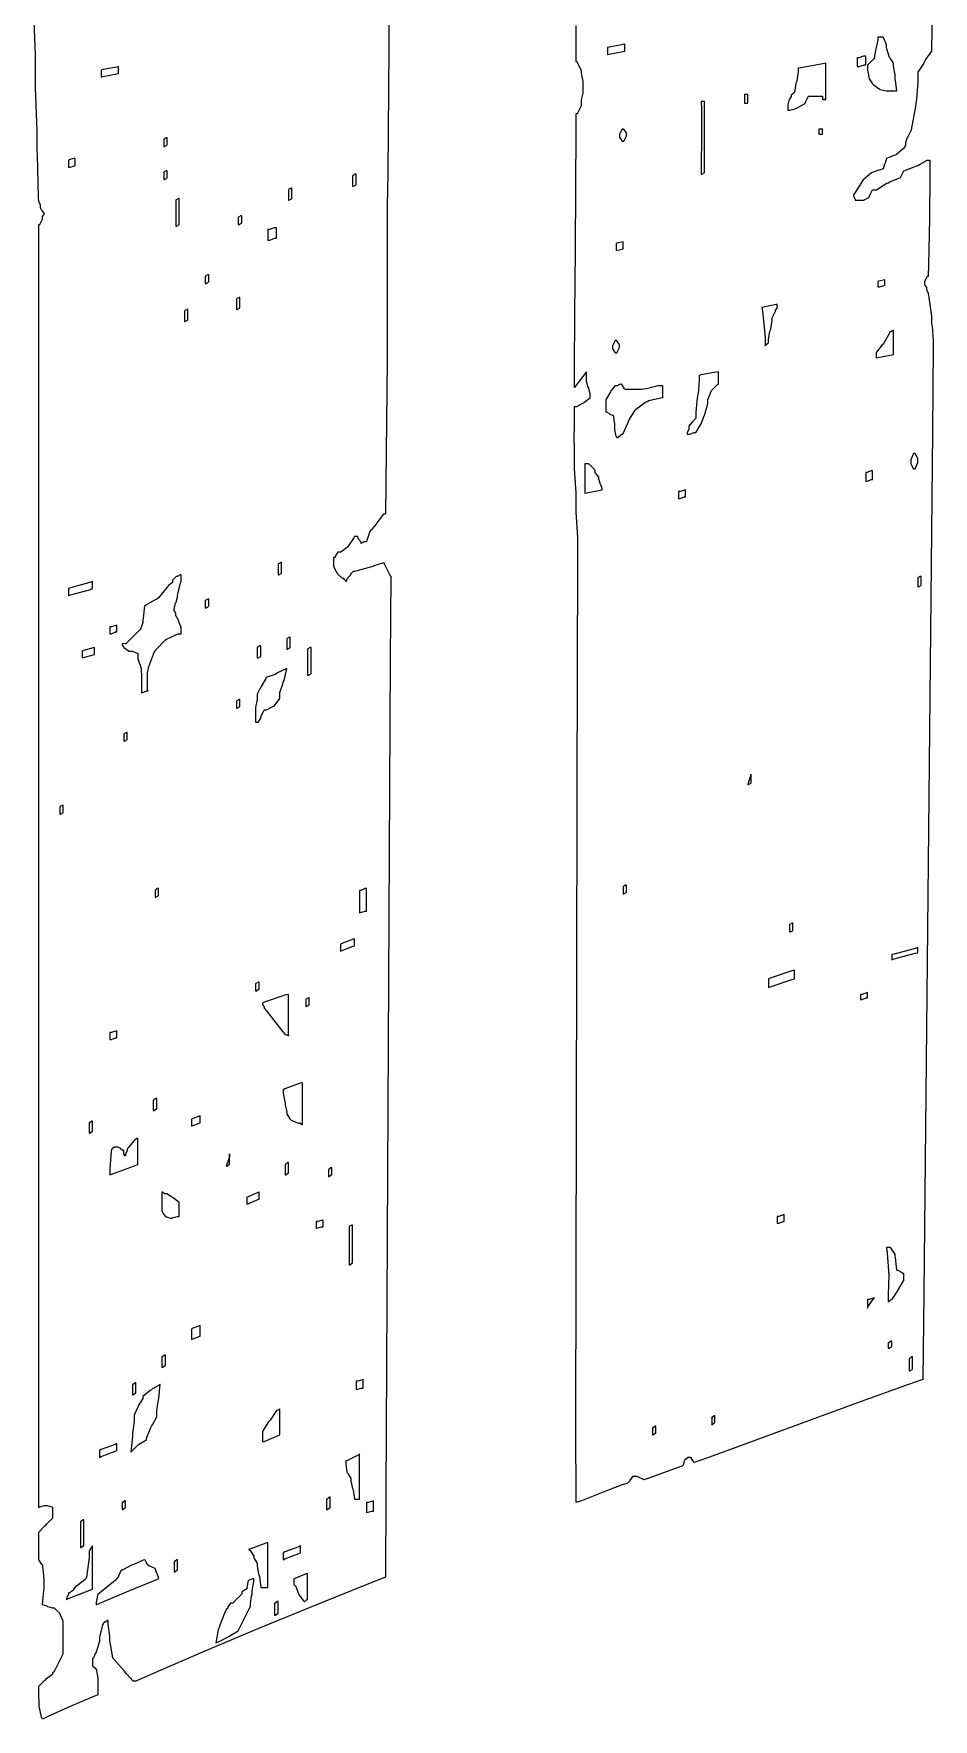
# Model space of a CAD drawing. Extents: x 58 to 299, y 50 to 312.
# Drawn here: x 60.33 to 78.63, y 141.78 to 176.07 of the extents above; entities that cross this region are included whole.
import ezdxf

# ---------------------------------------------------------------- set-up
doc = ezdxf.new("R2010")
doc.units = 0
doc.header["$MEASUREMENT"] = 0

msp = doc.modelspace()

# ---------------------------------------------------------------- linework, layer by layer
at = {"color": 40}
for points in [[(67.5569, 178.197), (67.5513, 175.79), (67.5294, 173.223), (67.521, 172.579), (67.521, 171.795), (67.5157, 169.44), (67.4949, 166.926), (67.4867, 166.299), (67.4426, 166.299), (67.3269, 166.15), (67.3104, 166.122), (67.2924, 166.096), (67.1682, 165.946), (67.1682, 165.946), (67.1682, 165.946), (67.1065, 165.763), (67.098, 165.735), (67.0638, 165.735), (67.0458, 165.735), (67.0003, 165.709), (66.9918, 165.699), (66.9918, 165.717), (66.9657, 165.77), (66.9576, 165.77), (66.9477, 165.77), (66.9216, 165.824), (66.9216, 165.842), (66.8874, 165.842), (66.8514, 165.842), (66.8419, 165.815), (66.7272, 165.647), (66.711, 165.629), (66.693, 165.613), (66.573, 165.523), (66.5346, 165.523), (66.5166, 165.523), (66.4626, 165.445), (66.4626, 165.417), (66.4284, 165.417), (66.4284, 165.401), (66.4284, 165.36), (66.4284, 165.347), (66.4284, 165.33), (66.4284, 165.29), (66.4284, 165.276), (66.4284, 165.232), (66.4891, 165.118), (66.4986, 165.1), (66.5067, 165.083), (66.6062, 164.994), (66.639, 164.994), (66.639, 164.977), (66.675, 164.937), (66.675, 164.924), (66.6831, 164.924), (66.711, 164.994), (66.711, 164.994), (66.711, 164.994), (66.7713, 165.056), (66.7812, 165.064), (66.7812, 165.082), (66.8334, 165.136), (66.8514, 165.136), (66.886, 165.146), (67.2042, 165.232), (67.2402, 165.24), (67.2564, 165.25), (67.4328, 165.304), (67.4508, 165.312), (67.4592, 165.286), (67.5749, 165.057), (67.5929, 165.03), (67.5831, 163.338), (67.4949, 146.368), (67.4867, 144.675), (67.1421, 144.538), (66.1113, 144.126), (64.9333, 143.644), (63.7604, 143.148), (62.7433, 142.707), (62.4057, 142.558), (62.3521, 142.558), (62.2212, 142.7), (62.1951, 142.735), (62.1676, 142.77), (61.9566, 143.007), (61.9485, 143.015), (61.9386, 143.025), (61.885, 143.316), (61.8765, 143.368), (61.8765, 143.474), (61.8423, 143.714), (61.8423, 143.793), (61.8243, 143.793), (61.7844, 143.757), (61.7721, 143.757), (61.7721, 143.757), (61.7361, 143.731), (61.7361, 143.721), (61.7266, 143.705), (61.674, 143.476), (61.6659, 143.44), (61.6659, 143.37), (61.6038, 143.167), (61.5957, 143.158), (61.5957, 143.141), (61.5597, 143.101), (61.5597, 143.087), (61.5597, 143.069), (61.5322, 143.015), (61.5237, 143.015), (61.5237, 142.999), (61.5237, 142.959), (61.5237, 142.945), (61.5237, 142.929), (61.5237, 142.889), (61.5237, 142.875), (61.5237, 142.867), (61.5597, 142.839), (61.5597, 142.839), (61.5597, 142.831), (61.5957, 142.805), (61.5957, 142.805), (61.5957, 142.805), (61.6299, 142.62), (61.6299, 142.558), (61.6299, 142.488), (61.6299, 142.329), (61.6299, 142.276), (61.5142, 142.232), (61.0651, 142.043), (60.6157, 141.835), (60.5014, 141.781), (60.4834, 141.825), (60.4393, 142.051), (60.4312, 142.353), (60.4312, 142.452), (60.4312, 142.452), (60.4312, 142.452), (60.5536, 142.576), (60.5716, 142.592), (60.5882, 142.61), (60.7138, 142.704), (60.7138, 142.735), (60.748, 142.761), (60.9244, 143.112), (60.9244, 143.228), (60.9244, 143.281), (60.9244, 143.401), (60.9244, 143.44), (60.9244, 143.51), (60.9244, 143.669), (60.9244, 143.721), (60.9244, 143.775), (60.8584, 143.935), (60.7494, 144.04), (60.7138, 144.04), (60.7138, 144.04), (60.6157, 144.066), (60.6076, 144.074), (60.5977, 144.084), (60.5014, 144.11), (60.5014, 144.11), (60.5014, 144.11), (60.5194, 144.256), (60.5374, 144.464), (60.5374, 144.533), (60.5374, 144.631), (60.5095, 144.905), (60.5014, 144.921), (60.4919, 144.931), (60.4393, 145.019), (60.4312, 145.028), (60.4312, 145.116), (60.4312, 145.314), (60.4312, 145.38), (60.4312, 145.434), (60.4312, 145.553), (60.4312, 145.591), (60.4312, 145.591), (60.5536, 145.715), (60.5716, 145.733), (60.5882, 145.751), (60.7039, 145.865), (60.7138, 145.874), (60.7138, 145.892), (60.7138, 145.931), (60.7138, 145.944), (60.7138, 145.98), (60.7138, 146.06), (60.7138, 146.086), (60.7039, 146.096), (60.6048, 146.12), (60.5716, 146.12), (60.536, 146.12), (60.4393, 146.096), (60.4312, 146.086), (60.4312, 152.612), (60.4312, 167.297), (60.4312, 172.192), (60.4478, 172.192), (60.5014, 172.297), (60.5014, 172.332), (60.5014, 172.35), (60.5374, 172.39), (60.5374, 172.402), (60.5374, 172.42), (60.5014, 172.46), (60.5014, 172.472), (60.4919, 172.472), (60.4654, 172.526), (60.4654, 172.544), (60.4654, 172.58), (60.4312, 172.659), (60.4312, 172.685), (60.4213, 172.712), (60.4132, 173.051), (60.4037, 173.585), (60.3952, 173.707), (60.3952, 174.096), (60.361, 174.97), (60.361, 175.26), (60.361, 175.641), (60.325, 176.494)], [(78.6074, 176.627), (78.5992, 175.719), (78.5992, 175.719), (78.4751, 175.543), (78.4571, 175.507), (78.4394, 175.472), (78.3167, 175.286), (78.3167, 175.224), (78.3167, 175.084), (78.2891, 174.731), (78.2807, 174.661), (78.2712, 174.59), (78.1844, 174.114), (78.1763, 174.096), (78.1664, 174.079), (78.1128, 173.973), (78.1043, 173.955), (78.0948, 173.947), (78.0701, 173.848), (78.0701, 173.813), (78.0701, 173.797), (78.0341, 173.743), (78.0341, 173.743), (78.0246, 173.735), (77.8838, 173.612), (77.8577, 173.603), (77.8397, 173.594), (77.6813, 173.531), (77.6813, 173.531), (77.6813, 173.531), (77.6552, 173.436), (77.6471, 173.426), (77.6372, 173.418), (77.6111, 173.32), (77.6111, 173.32), (77.6111, 173.32), (77.4252, 173.259), (77.3987, 173.25), (77.3726, 173.241), (77.1962, 173.091), (77.1881, 173.073), (77.1701, 173.047), (77.0283, 172.818), (77.0117, 172.791), (77.0117, 172.765), (77.046, 172.706), (77.046, 172.685), (77.0805, 172.685), (77.1606, 172.685), (77.1881, 172.685), (77.2223, 172.685), (77.319, 172.738), (77.3285, 172.755), (77.337, 172.773), (77.3892, 172.879), (77.3987, 172.897), (77.4774, 172.897), (77.6732, 173.021), (77.7173, 173.038), (77.7515, 173.055), (77.9639, 173.144), (77.9639, 173.144), (77.972, 173.162), (78.0246, 173.268), (78.0341, 173.284), (78.0341, 173.284), (78.2807, 173.374), (78.3167, 173.39), (78.3512, 173.408), (78.5096, 173.496), (78.5633, 173.496), (78.5633, 173.202), (78.558, 172.315), (78.5372, 171.371), (78.529, 171.133), (78.511, 171.133), (78.4571, 171.027), (78.4571, 170.991), (78.4571, 170.965), (78.4931, 170.906), (78.4931, 170.885), (78.4931, 170.859), (78.529, 170.801), (78.529, 170.78), (78.5372, 170.754), (78.5992, 170.324), (78.5992, 170.179), (78.6074, 170.119), (78.6335, 169.821), (78.6335, 169.722), (78.6158, 167.968), (78.4394, 150.452), (78.4229, 148.696), (78.1085, 148.584), (77.1687, 148.244), (76.0938, 147.85), (75.0189, 147.457), (74.0791, 147.115), (73.7665, 147.002), (73.7567, 147.012), (73.703, 147.1), (73.6946, 147.108), (73.6604, 147.108), (73.6424, 147.108), (73.6025, 147.072), (73.5902, 147.072), (73.5803, 147.072), (73.5542, 147.02), (73.5542, 147.002), (73.5542, 146.986), (73.5266, 146.932), (73.5182, 146.932), (73.4385, 146.906), (72.8211, 146.677), (72.7424, 146.649), (72.7329, 146.659), (72.6186, 146.711), (72.602, 146.72), (72.566, 146.72), (72.5318, 146.72), (72.5138, 146.72), (72.4683, 146.659), (72.4598, 146.649), (72.4598, 146.633), (72.4062, 146.579), (72.3896, 146.579), (72.2835, 146.545), (71.8785, 146.386), (71.4721, 146.226), (71.3673, 146.19), (71.3574, 147.744), (71.392, 163.452), (71.4015, 165.03), (71.4015, 165.03), (71.4015, 165.172), (71.4015, 165.489), (71.4015, 165.593), (71.4015, 165.824), (71.3673, 166.34), (71.3673, 166.511), (71.3673, 166.732), (71.3313, 167.228), (71.3313, 167.393), (71.3313, 167.543), (71.3218, 167.958), (71.3313, 167.992), (71.3313, 168.055), (71.3313, 168.194), (71.3313, 168.239), (71.3313, 168.301), (71.3313, 168.442), (71.3313, 168.487), (71.3754, 168.487), (71.4897, 168.549), (71.5077, 168.558), (71.5243, 168.567), (71.6499, 168.666), (71.6499, 168.698), (71.6499, 168.742), (71.622, 168.858), (71.6139, 168.874), (71.6044, 168.892), (71.5779, 169.012), (71.5779, 169.051), (71.5779, 169.069), (71.5779, 169.109), (71.5779, 169.121), (71.5779, 169.139), (71.5779, 169.18), (71.5779, 169.193), (71.5684, 169.184), (71.3659, 168.918), (71.3313, 168.874), (71.3313, 169.249), (71.337, 170.371), (71.3493, 171.662), (71.3602, 172.954), (71.3673, 174.075), (71.3673, 174.449), (71.3934, 174.449), (71.4735, 174.608), (71.4735, 174.661), (71.4735, 174.723), (71.5077, 174.862), (71.5077, 174.908), (71.5077, 174.926), (71.5077, 174.965), (71.5077, 174.978), (71.5077, 174.996), (71.5077, 175.036), (71.5077, 175.048), (71.5077, 175.102), (71.4816, 175.234), (71.4735, 175.26), (71.4735, 175.322), (71.3839, 175.49), (71.3673, 175.507), (71.3673, 176.235)]]:
    msp.add_lwpolyline(points, dxfattribs=at)
for points in [[(77.3285, 175.154), (77.337, 175.146), (77.3892, 175.058), (77.3987, 175.048), (77.4072, 175.04), (77.531, 174.952), (77.5409, 174.942), (77.549, 174.934), (77.6746, 174.908), (77.7173, 174.908), (77.7614, 174.908), (77.8937, 174.908), (77.8937, 174.908), (77.8937, 174.908), (77.8662, 175.12), (77.8577, 175.154), (77.8577, 175.234), (77.8235, 175.412), (77.8235, 175.471), (77.8136, 175.481), (77.76, 175.569), (77.7515, 175.577), (77.742, 175.587), (77.6898, 175.763), (77.6813, 175.79), (77.6813, 175.843), (77.6192, 175.992), (77.6111, 176), (77.5931, 176), (77.5533, 176), (77.5409, 176), (77.5049, 176), (77.5049, 175.948), (77.4788, 175.817), (77.4707, 175.79), (77.4608, 175.763), (77.4347, 175.624), (77.4347, 175.577), (77.4252, 175.561), (77.3105, 175.446), (77.2943, 175.437), (77.2943, 175.411), (77.2943, 175.351), (77.2943, 175.331), (77.3024, 175.296), (77.3285, 175.154), (77.3285, 175.154)], [(72.0027, 175.647), (72.0369, 175.657), (72.3194, 175.711), (72.3554, 175.719), (72.3554, 175.755), (72.3554, 175.834), (72.3554, 175.86), (72.3194, 175.852), (72.0369, 175.799), (72.0027, 175.79), (72.0027, 175.755), (72.0027, 175.675), (72.0027, 175.647)], [(77.0819, 175.401), (77.126, 175.401), (77.2252, 175.437), (77.2583, 175.437), (77.2583, 175.481), (77.2583, 175.58), (77.2583, 175.613), (77.2142, 175.613), (77.1151, 175.577), (77.0819, 175.577), (77.0819, 175.533), (77.0819, 175.434), (77.0819, 175.401)], [(61.7001, 175.19), (61.7347, 175.2), (62.0173, 175.252), (62.0529, 175.26), (62.0529, 175.296), (62.0529, 175.375), (62.0529, 175.401), (62.0173, 175.393), (61.7347, 175.34), (61.7001, 175.331), (61.7001, 175.296), (61.7001, 175.218), (61.7001, 175.19)], [(75.8832, 175.367), (75.8832, 175.296), (75.8553, 175.111), (75.8472, 175.084), (75.8377, 175.058), (75.8112, 174.872), (75.8112, 174.872), (75.8112, 174.872), (75.741, 174.819), (75.741, 174.801), (75.741, 174.785), (75.7068, 174.745), (75.7068, 174.731), (75.6969, 174.731), (75.6708, 174.625), (75.6708, 174.589), (75.6708, 174.573), (75.6708, 174.533), (75.6708, 174.519), (75.7149, 174.519), (75.8197, 174.546), (75.8472, 174.555), (75.8638, 174.564), (76.0141, 174.643), (76.0236, 174.661), (76.0317, 174.679), (76.0843, 174.785), (76.0938, 174.801), (76.1284, 174.801), (76.2081, 174.801), (76.236, 174.801), (76.2702, 174.801), (76.3489, 174.801), (76.3764, 174.801), (76.3764, 174.785), (76.3764, 174.745), (76.3764, 174.731), (76.393, 174.731), (76.4328, 174.731), (76.4466, 174.731), (76.4466, 174.917), (76.4466, 175.333), (76.4466, 175.471), (76.3845, 175.455), (75.9354, 175.376), (75.8832, 175.367)], [(73.9069, 173.214), (73.9235, 173.214), (73.9676, 173.241), (73.9771, 173.25), (73.9771, 173.427), (73.9771, 173.959), (73.9771, 174.512), (73.9771, 174.695), (73.9592, 174.695), (73.9193, 174.695), (73.9069, 174.695), (73.9151, 174.546), (73.9193, 173.955), (73.9069, 173.4), (73.9069, 173.214)], [(74.7889, 174.661), (74.8055, 174.661), (74.8453, 174.661), (74.8591, 174.661), (74.8591, 174.705), (74.8591, 174.804), (74.8591, 174.837), (74.8411, 174.837), (74.8012, 174.837), (74.7889, 174.837), (74.7889, 174.793), (74.7889, 174.694), (74.7889, 174.661)], [(62.9708, 173.779), (62.9874, 173.779), (63.0315, 173.805), (63.041, 173.813), (63.041, 173.849), (63.041, 173.929), (63.041, 173.955), (63.023, 173.955), (62.9789, 173.929), (62.9708, 173.919), (62.9708, 173.885), (62.9708, 173.807), (62.9708, 173.779)], [(72.3194, 174.132), (72.3015, 174.132), (72.2492, 174.026), (72.2492, 173.99), (72.2492, 173.964), (72.3015, 173.883), (72.3194, 173.883), (72.336, 173.883), (72.3896, 173.991), (72.3896, 174.026), (72.3953, 174.045), (72.3251, 174.136), (72.3194, 174.132)], [(76.3062, 174.026), (76.3228, 174.026), (76.3626, 174.026), (76.3764, 174.026), (76.3764, 174.053), (76.3764, 174.112), (76.3764, 174.132), (76.3584, 174.132), (76.3185, 174.132), (76.3062, 174.132), (76.3062, 174.105), (76.3062, 174.046), (76.3062, 174.026)], [(61.0306, 173.354), (61.0651, 173.354), (61.1533, 173.382), (61.171, 173.39), (61.171, 173.426), (61.171, 173.505), (61.171, 173.531), (61.1353, 173.531), (61.0471, 173.506), (61.0306, 173.496), (61.0306, 173.462), (61.0306, 173.382), (61.0306, 173.354)], [(62.9708, 173.108), (62.9874, 173.108), (63.0315, 173.135), (63.041, 173.144), (63.041, 173.179), (63.041, 173.258), (63.041, 173.284), (63.023, 173.284), (62.9789, 173.259), (62.9708, 173.25), (62.9708, 173.215), (62.9708, 173.135), (62.9708, 173.108)], [(66.8154, 172.967), (66.8334, 172.967), (66.8775, 172.993), (66.8874, 173.002), (66.8874, 173.055), (66.8874, 173.175), (66.8874, 173.214), (66.8694, 173.214), (66.8239, 173.188), (66.8154, 173.178), (66.8154, 173.126), (66.8154, 173.007), (66.8154, 172.967)], [(65.5105, 172.685), (65.5271, 172.685), (65.5712, 172.712), (65.5807, 172.721), (65.5807, 172.774), (65.5807, 172.893), (65.5807, 172.931), (65.563, 172.931), (65.519, 172.907), (65.5105, 172.897), (65.5105, 172.845), (65.5105, 172.725), (65.5105, 172.685)], [(63.2174, 172.156), (63.234, 172.156), (63.2781, 172.183), (63.2876, 172.192), (63.2876, 172.324), (63.2876, 172.621), (63.2876, 172.721), (63.27, 172.721), (63.2259, 172.694), (63.2174, 172.685), (63.2174, 172.552), (63.2174, 172.255), (63.2174, 172.156)], [(64.4881, 172.192), (64.5047, 172.192), (64.5488, 172.218), (64.5583, 172.226), (64.5583, 172.226), (64.5583, 172.333), (64.5583, 172.368), (64.5403, 172.368), (64.4962, 172.341), (64.4881, 172.332), (64.4881, 172.297), (64.4881, 172.219), (64.4881, 172.192)], [(65.0875, 171.873), (65.1316, 171.873), (65.2307, 171.909), (65.2639, 171.909), (65.2639, 171.963), (65.2639, 172.081), (65.2639, 172.12), (65.2198, 172.12), (65.1207, 172.085), (65.0875, 172.085), (65.0875, 172.033), (65.0875, 171.913), (65.0875, 171.873)], [(72.179, 171.662), (72.179, 171.662), (72.3015, 171.688), (72.3194, 171.697), (72.3194, 171.697), (72.3194, 171.804), (72.3194, 171.839), (72.3194, 171.839), (72.1953, 171.812), (72.179, 171.803), (72.179, 171.768), (72.179, 171.69), (72.179, 171.662)], [(63.8168, 170.991), (63.8348, 170.991), (63.8789, 171.019), (63.8888, 171.027), (63.8888, 171.063), (63.8888, 171.141), (63.8888, 171.167), (63.8708, 171.167), (63.8253, 171.143), (63.8168, 171.133), (63.8168, 171.099), (63.8168, 171.019), (63.8168, 170.991)], [(77.5049, 170.921), (77.5395, 170.921), (77.6291, 170.948), (77.6471, 170.957), (77.6471, 170.983), (77.6471, 171.042), (77.6471, 171.061), (77.6471, 171.061), (77.5215, 171.037), (77.5049, 171.027), (77.5049, 171.001), (77.5049, 170.942), (77.5049, 170.921)], [(63.3938, 170.215), (63.4104, 170.215), (63.4545, 170.243), (63.464, 170.251), (63.464, 170.305), (63.464, 170.423), (63.464, 170.462), (63.4464, 170.462), (63.4023, 170.437), (63.3938, 170.428), (63.3938, 170.375), (63.3938, 170.255), (63.3938, 170.215)], [(64.4521, 170.462), (64.4687, 170.462), (64.5128, 170.489), (64.5223, 170.498), (64.5223, 170.551), (64.5223, 170.67), (64.5223, 170.708), (64.5047, 170.708), (64.4606, 170.684), (64.4521, 170.674), (64.4521, 170.622), (64.4521, 170.502), (64.4521, 170.462)], [(75.2119, 169.722), (75.2203, 169.732), (75.2725, 169.784), (75.2821, 169.792), (75.2821, 169.854), (75.3085, 170.013), (75.3181, 170.039), (75.3262, 170.075), (75.354, 170.233), (75.354, 170.285), (75.3622, 170.303), (75.4144, 170.41), (75.4242, 170.428), (75.4242, 170.445), (75.4585, 170.486), (75.4585, 170.498), (75.4585, 170.516), (75.4585, 170.556), (75.4585, 170.568), (75.4324, 170.56), (75.1762, 170.507), (75.1417, 170.498), (75.1582, 170.428), (75.2119, 169.898), (75.2119, 169.722)], [(72.179, 169.827), (72.161, 169.827), (72.1071, 169.722), (72.1071, 169.686), (72.1071, 169.66), (72.161, 169.58), (72.179, 169.58), (72.1953, 169.58), (72.2492, 169.688), (72.2492, 169.722), (72.2492, 169.748), (72.1843, 169.829), (72.179, 169.827)], [(77.7515, 170.003), (77.742, 169.977), (77.6277, 169.774), (77.6111, 169.756), (77.5931, 169.74), (77.4788, 169.59), (77.4707, 169.58), (77.4707, 169.554), (77.4707, 169.495), (77.4707, 169.474), (77.5049, 169.484), (77.7875, 169.537), (77.8235, 169.546), (77.8235, 169.67), (77.8235, 169.946), (77.8235, 170.039), (77.8235, 170.039), (77.7695, 170.003), (77.7515, 170.003)], [(73.871, 169.121), (73.871, 169.017), (73.8449, 168.752), (73.8367, 168.698), (73.8269, 168.654), (73.8008, 168.37), (73.8008, 168.275), (73.8008, 168.249), (73.7387, 168.179), (73.7306, 168.169), (73.721, 168.161), (73.6604, 168.088), (73.6604, 168.063), (73.6604, 168.028), (73.6244, 167.95), (73.6244, 167.922), (73.6685, 167.922), (73.7676, 167.958), (73.8008, 167.958), (73.8092, 167.968), (73.8974, 168.117), (73.9069, 168.135), (73.9151, 168.152), (73.9771, 168.311), (73.9771, 168.311), (73.9771, 168.311), (74.0378, 168.513), (74.0473, 168.558), (74.0473, 168.62), (74.1094, 168.796), (74.1193, 168.804), (74.1274, 168.822), (74.2417, 168.936), (74.2597, 168.945), (74.2597, 169.007), (74.2597, 169.147), (74.2597, 169.193), (74.2156, 169.184), (73.9055, 169.131), (73.871, 169.121)], [(71.9667, 168.381), (71.9832, 168.381), (72.0273, 168.355), (72.0369, 168.345), (72.0369, 168.337), (72.1071, 168.311), (72.1071, 168.311), (72.1155, 168.311), (72.1431, 168.125), (72.1431, 168.063), (72.1431, 168.019), (72.1692, 167.886), (72.179, 167.886), (72.179, 167.878), (72.2133, 167.852), (72.2133, 167.852), (72.2217, 167.862), (72.2739, 167.914), (72.2835, 167.922), (72.318, 167.922), (72.4076, 168.135), (72.4256, 168.169), (72.4422, 168.213), (72.566, 168.415), (72.566, 168.415), (72.5745, 168.425), (72.777, 168.576), (72.8126, 168.592), (72.8472, 168.61), (73.1132, 168.673), (73.1312, 168.664), (73.1312, 168.726), (73.1312, 168.865), (73.1312, 168.91), (73.0331, 168.91), (72.795, 168.85), (72.7424, 168.84), (72.6888, 168.832), (72.3717, 168.832), (72.3554, 168.84), (72.3456, 168.85), (72.2919, 168.936), (72.2835, 168.945), (72.2658, 168.945), (72.2217, 168.92), (72.2133, 168.91), (72.179, 168.91), (72.1512, 168.91), (72.081, 168.822), (72.0729, 168.804), (72.063, 168.788), (71.9748, 168.637), (71.9667, 168.628), (71.9667, 168.593), (71.9667, 168.515), (71.9667, 168.487), (71.9667, 168.487), (71.9667, 168.409), (71.9667, 168.381)], [(78.2465, 167.533), (78.2285, 167.533), (78.1763, 167.401), (78.1763, 167.357), (78.1763, 167.323), (78.2285, 167.217), (78.2465, 167.217), (78.263, 167.217), (78.3167, 167.349), (78.3167, 167.393), (78.3167, 167.429), (78.263, 167.533), (78.2465, 167.533)], [(71.5437, 166.723), (71.5779, 166.733), (71.8605, 166.785), (71.8965, 166.794), (71.8965, 166.821), (71.869, 166.891), (71.8605, 166.9), (71.8605, 166.9), (71.8344, 166.996), (71.8263, 167.004), (71.8263, 167.048), (71.7543, 167.148), (71.7543, 167.181), (71.7448, 167.199), (71.6305, 167.314), (71.6139, 167.323), (71.5779, 167.323), (71.5437, 167.323), (71.5437, 167.174), (71.5437, 166.836), (71.5437, 166.723)], [(77.2583, 166.97), (77.2929, 166.97), (77.3712, 167.004), (77.3987, 167.004), (77.3987, 167.048), (77.3987, 167.148), (77.3987, 167.181), (77.3631, 167.181), (77.2844, 167.146), (77.2583, 167.146), (77.2583, 167.102), (77.2583, 167.003), (77.2583, 166.97)], [(73.448, 166.617), (73.4826, 166.617), (73.5623, 166.652), (73.5902, 166.652), (73.5902, 166.652), (73.5902, 166.759), (73.5902, 166.794), (73.5902, 166.794), (73.4826, 166.758), (73.448, 166.758), (73.448, 166.758), (73.448, 166.653), (73.448, 166.617)], [(65.2999, 165.064), (65.3161, 165.064), (65.3602, 165.092), (65.3701, 165.1), (65.3701, 165.154), (65.3701, 165.274), (65.3701, 165.312), (65.3521, 165.312), (65.308, 165.286), (65.2999, 165.276), (65.2999, 165.224), (65.2999, 165.104), (65.2999, 165.064)], [(62.1249, 163.653), (62.1249, 163.637), (62.1591, 163.583), (62.1591, 163.583), (62.1591, 163.583), (62.2653, 163.513), (62.3013, 163.513), (62.3355, 163.513), (62.4417, 163.46), (62.4417, 163.442), (62.4417, 163.354), (62.5119, 163.155), (62.5119, 163.09), (62.5203, 163.045), (62.5203, 162.684), (62.5119, 162.667), (62.5464, 162.667), (62.6262, 162.701), (62.654, 162.701), (62.6442, 162.719), (62.6442, 163.072), (62.654, 163.124), (62.6622, 163.178), (62.7849, 163.504), (62.7944, 163.513), (62.8026, 163.53), (63.0054, 163.743), (63.041, 163.759), (63.0756, 163.777), (63.2615, 163.865), (63.3236, 163.865), (63.3236, 163.883), (63.3236, 163.923), (63.3236, 163.935), (63.3236, 163.953), (63.3236, 163.993), (63.3236, 164.006), (63.3141, 164.024), (63.2615, 164.166), (63.2534, 164.182), (63.2435, 164.182), (63.2174, 164.236), (63.2174, 164.254), (63.2174, 164.28), (63.1832, 164.339), (63.1832, 164.358), (63.1832, 164.358), (63.2079, 164.492), (63.2174, 164.501), (63.2259, 164.51), (63.2534, 164.609), (63.2534, 164.641), (63.2615, 164.669), (63.3141, 164.898), (63.3236, 164.924), (63.3236, 164.96), (63.3236, 165.038), (63.3236, 165.064), (63.3056, 165.064), (63.2615, 165.039), (63.2534, 165.03), (63.2259, 165.03), (63.1472, 164.951), (63.1472, 164.924), (63.1472, 164.907), (63.077, 164.853), (63.077, 164.853), (63.0671, 164.845), (62.8646, 164.598), (62.8304, 164.571), (62.7944, 164.554), (62.5821, 164.43), (62.5821, 164.43), (62.5821, 164.43), (62.556, 164.183), (62.5479, 164.148), (62.5479, 164.095), (62.4939, 163.935), (62.4777, 163.935), (62.4498, 163.909), (62.2212, 163.681), (62.1951, 163.653), (62.1852, 163.663), (62.1249, 163.656), (62.1249, 163.653)], [(78.3167, 164.817), (78.3332, 164.817), (78.3773, 164.845), (78.3869, 164.853), (78.3869, 164.898), (78.3869, 164.997), (78.3869, 165.03), (78.3689, 165.03), (78.3248, 165.004), (78.3167, 164.994), (78.3167, 164.95), (78.3167, 164.851), (78.3167, 164.817)], [(61.0306, 164.641), (61.0828, 164.659), (61.4796, 164.765), (61.5237, 164.783), (61.5237, 164.819), (61.5237, 164.898), (61.5237, 164.924), (61.4701, 164.907), (61.0747, 164.801), (61.0306, 164.783), (61.0306, 164.749), (61.0306, 164.669), (61.0306, 164.641)], [(63.8168, 164.394), (63.8348, 164.394), (63.8789, 164.422), (63.8888, 164.43), (63.8888, 164.466), (63.8888, 164.545), (63.8888, 164.571), (63.8708, 164.571), (63.8253, 164.545), (63.8168, 164.535), (63.8168, 164.535), (63.8168, 164.43), (63.8168, 164.394)], [(61.8765, 163.865), (61.9111, 163.865), (61.9912, 163.901), (62.0187, 163.901), (62.0187, 163.937), (62.0187, 164.016), (62.0187, 164.042), (62.0187, 164.042), (61.9111, 164.006), (61.8765, 164.006), (61.8765, 163.971), (61.8765, 163.893), (61.8765, 163.865)], [(61.3131, 163.372), (61.3392, 163.382), (61.5322, 163.434), (61.5597, 163.442), (61.5597, 163.478), (61.5597, 163.557), (61.5597, 163.583), (61.5322, 163.575), (61.3392, 163.522), (61.3131, 163.513), (61.3131, 163.478), (61.3131, 163.4), (61.3131, 163.372)], [(64.8751, 163.372), (64.8931, 163.372), (64.9372, 163.398), (64.9471, 163.406), (64.9471, 163.46), (64.9471, 163.58), (64.9471, 163.619), (64.9291, 163.619), (64.8836, 163.593), (64.8751, 163.583), (64.8751, 163.53), (64.8751, 163.412), (64.8751, 163.372)], [(65.4763, 163.548), (65.4925, 163.548), (65.5366, 163.575), (65.5465, 163.583), (65.5465, 163.637), (65.5465, 163.756), (65.5465, 163.795), (65.5285, 163.795), (65.4844, 163.769), (65.4763, 163.759), (65.4763, 163.707), (65.4763, 163.588), (65.4763, 163.548)], [(65.8992, 163.019), (65.9158, 163.019), (65.9599, 163.045), (65.9694, 163.054), (65.9694, 163.186), (65.9694, 163.484), (65.9694, 163.583), (65.9515, 163.583), (65.9074, 163.558), (65.8992, 163.548), (65.8992, 163.416), (65.8992, 163.118), (65.8992, 163.019)], [(65.4763, 163.16), (65.4763, 163.16), (65.29, 163.072), (65.2639, 163.054), (65.2364, 163.037), (65.0515, 162.971), (65.0515, 162.947), (65.042, 162.939), (64.9552, 162.789), (64.9471, 162.771), (64.9372, 162.755), (64.8751, 162.635), (64.8751, 162.595), (64.8751, 162.524), (64.8409, 162.367), (64.8409, 162.314), (64.8409, 162.252), (64.8409, 162.112), (64.8409, 162.065), (64.8751, 162.065), (64.8931, 162.065), (64.9471, 162.145), (64.9471, 162.172), (64.9552, 162.19), (65.0074, 162.305), (65.0173, 162.314), (65.0614, 162.314), (65.1757, 162.376), (65.1937, 162.384), (65.2198, 162.393), (65.3341, 162.545), (65.3341, 162.595), (65.3341, 162.667), (65.3948, 162.843), (65.4043, 162.877), (65.4223, 162.913), (65.4763, 163.16), (65.4763, 163.16)], [(64.4521, 162.348), (64.4687, 162.348), (64.5128, 162.376), (64.5223, 162.384), (64.5223, 162.42), (64.5223, 162.498), (64.5223, 162.524), (64.5047, 162.524), (64.4606, 162.5), (64.4521, 162.49), (64.4521, 162.456), (64.4521, 162.376), (64.4521, 162.348)], [(62.1591, 161.678), (62.1757, 161.678), (62.2198, 161.705), (62.2293, 161.713), (62.2293, 161.749), (62.2293, 161.829), (62.2293, 161.855), (62.2117, 161.855), (62.1676, 161.829), (62.1591, 161.819), (62.1591, 161.785), (62.1591, 161.706), (62.1591, 161.678)], [(74.8591, 160.796), (74.8757, 160.796), (74.9198, 160.823), (74.9293, 160.831), (74.9293, 160.875), (74.9293, 160.974), (74.9293, 161.007), (74.9198, 160.991), (74.8676, 160.824), (74.8591, 160.796)], [(60.8542, 160.197), (60.8707, 160.197), (60.9148, 160.223), (60.9244, 160.231), (60.9244, 160.267), (60.9244, 160.347), (60.9244, 160.373), (60.9064, 160.373), (60.8623, 160.347), (60.8542, 160.338), (60.8542, 160.303), (60.8542, 160.225), (60.8542, 160.197)], [(62.7944, 158.503), (62.811, 158.503), (62.8551, 158.53), (62.8646, 158.538), (62.8646, 158.574), (62.8646, 158.654), (62.8646, 158.68), (62.8467, 158.68), (62.8026, 158.654), (62.7944, 158.644), (62.7944, 158.61), (62.7944, 158.531), (62.7944, 158.503)], [(66.9576, 158.185), (66.9576, 158.185), (67.0624, 158.221), (67.098, 158.221), (67.098, 158.337), (67.098, 158.594), (67.098, 158.68), (67.0624, 158.68), (66.9837, 158.644), (66.9576, 158.644), (66.9576, 158.53), (66.9576, 158.272), (66.9576, 158.185)], [(72.3194, 158.574), (72.336, 158.574), (72.3801, 158.601), (72.3896, 158.61), (72.3896, 158.645), (72.3896, 158.724), (72.3896, 158.75), (72.3717, 158.75), (72.3276, 158.724), (72.3194, 158.714), (72.3194, 158.68), (72.3194, 158.601), (72.3194, 158.574)], [(75.7068, 157.798), (75.723, 157.798), (75.7671, 157.824), (75.777, 157.832), (75.777, 157.832), (75.777, 157.94), (75.777, 157.974), (75.759, 157.974), (75.7149, 157.948), (75.7068, 157.938), (75.7068, 157.904), (75.7068, 157.825), (75.7068, 157.798)], [(66.5688, 157.409), (66.5949, 157.419), (66.8239, 157.507), (66.8514, 157.515), (66.8514, 157.515), (66.8514, 157.621), (66.8514, 157.656), (66.8239, 157.648), (66.5949, 157.561), (66.5688, 157.551), (66.5688, 157.517), (66.5688, 157.437), (66.5688, 157.409)], [(77.7875, 157.233), (77.8397, 157.251), (78.263, 157.366), (78.3167, 157.375), (78.3167, 157.401), (78.3167, 157.46), (78.3167, 157.479), (78.263, 157.463), (77.8397, 157.348), (77.7875, 157.339), (77.7875, 157.313), (77.7875, 157.254), (77.7875, 157.233)], [(64.8409, 156.597), (64.8575, 156.597), (64.8974, 156.633), (64.9111, 156.633), (64.9111, 156.633), (64.9111, 156.74), (64.9111, 156.774), (64.8931, 156.774), (64.849, 156.749), (64.8409, 156.74), (64.8409, 156.705), (64.8409, 156.625), (64.8409, 156.597)], [(75.2821, 156.669), (75.3346, 156.687), (75.7576, 156.828), (75.8112, 156.846), (75.8112, 156.89), (75.8112, 156.989), (75.8112, 157.022), (75.7576, 157.004), (75.3346, 156.863), (75.2821, 156.846), (75.2821, 156.802), (75.2821, 156.702), (75.2821, 156.669)], [(64.9813, 156.351), (64.9813, 156.325), (65.0173, 156.265), (65.0173, 156.245), (65.0614, 156.192), (65.3962, 155.769), (65.4403, 155.715), (65.4569, 155.715), (65.5105, 155.691), (65.5105, 155.681), (65.5105, 155.893), (65.5105, 156.369), (65.5105, 156.527), (65.4569, 156.519), (65.0339, 156.378), (64.9813, 156.351)], [(65.8633, 156.281), (65.8798, 156.281), (65.9239, 156.308), (65.9335, 156.317), (65.9335, 156.352), (65.9335, 156.431), (65.9335, 156.457), (65.9158, 156.457), (65.8717, 156.431), (65.8633, 156.421), (65.8633, 156.387), (65.8633, 156.308), (65.8633, 156.281)], [(77.1521, 156.421), (77.1867, 156.421), (77.2664, 156.457), (77.2943, 156.457), (77.2943, 156.484), (77.2943, 156.544), (77.2943, 156.563), (77.2943, 156.563), (77.1867, 156.527), (77.1521, 156.527), (77.1521, 156.501), (77.1521, 156.442), (77.1521, 156.421)], [(61.8765, 155.611), (61.9111, 155.611), (61.9912, 155.645), (62.0187, 155.645), (62.0187, 155.681), (62.0187, 155.761), (62.0187, 155.787), (62.0187, 155.787), (61.9111, 155.751), (61.8765, 155.751), (61.8765, 155.717), (61.8765, 155.638), (61.8765, 155.611)], [(65.4043, 154.587), (65.4043, 154.526), (65.4308, 154.368), (65.4403, 154.34), (65.4403, 154.28), (65.4763, 154.141), (65.4763, 154.094), (65.4844, 154.085), (65.5366, 153.997), (65.5465, 153.988), (65.563, 153.971), (65.7049, 153.909), (65.7229, 153.917), (65.7394, 153.917), (65.7793, 153.881), (65.7931, 153.881), (65.7931, 154.094), (65.7931, 154.57), (65.7931, 154.729), (65.749, 154.721), (65.4389, 154.605), (65.4043, 154.587)], [(62.7585, 154.164), (62.7765, 154.164), (62.8167, 154.2), (62.8304, 154.2), (62.8304, 154.253), (62.8304, 154.372), (62.8304, 154.41), (62.8124, 154.41), (62.7669, 154.386), (62.7585, 154.376), (62.7585, 154.324), (62.7585, 154.204), (62.7585, 154.164)], [(63.536, 153.847), (63.5522, 153.857), (63.6944, 153.909), (63.7124, 153.917), (63.7124, 153.953), (63.7124, 154.032), (63.7124, 154.058), (63.6944, 154.05), (63.5522, 153.997), (63.536, 153.988), (63.536, 153.953), (63.536, 153.875), (63.536, 153.847)], [(61.4535, 153.705), (61.4701, 153.705), (61.51, 153.741), (61.5237, 153.741), (61.5237, 153.795), (61.5237, 153.913), (61.5237, 153.952), (61.5061, 153.952), (61.4659, 153.917), (61.4535, 153.917), (61.4535, 153.865), (61.4535, 153.745), (61.4535, 153.705)], [(61.8765, 152.859), (61.9291, 152.877), (62.3796, 153.043), (62.4417, 153.07), (62.4417, 153.202), (62.4417, 153.5), (62.4417, 153.599), (62.4237, 153.599), (62.3838, 153.565), (62.3715, 153.565), (62.3616, 153.548), (62.2473, 153.406), (62.2293, 153.388), (62.2293, 153.354), (62.1951, 153.274), (62.1951, 153.246), (62.1852, 153.246), (62.1591, 153.274), (62.1591, 153.282), (62.1591, 153.3), (62.1591, 153.34), (62.1591, 153.352), (62.1411, 153.352), (62.097, 153.38), (62.0889, 153.388), (62.0889, 153.398), (62.0229, 153.428), (62.0187, 153.422), (61.9827, 153.422), (61.9647, 153.422), (61.9248, 153.388), (61.9125, 153.388), (61.903, 153.336), (61.8765, 152.979), (61.8765, 152.859)], [(64.2415, 153.035), (64.2578, 153.035), (64.298, 153.07), (64.3117, 153.07), (64.3117, 153.124), (64.3117, 153.243), (64.3117, 153.282), (64.3117, 153.221), (64.2497, 153.053), (64.2415, 153.035)], [(65.4403, 152.859), (65.4569, 152.859), (65.4967, 152.893), (65.5105, 152.893), (65.5105, 152.947), (65.5105, 153.067), (65.5105, 153.106), (65.4925, 153.106), (65.4526, 153.07), (65.4403, 153.07), (65.4403, 153.017), (65.4403, 152.899), (65.4403, 152.859)], [(66.3222, 152.823), (66.3388, 152.823), (66.3787, 152.859), (66.3924, 152.859), (66.3924, 152.895), (66.3924, 152.973), (66.3924, 152.999), (66.3744, 152.999), (66.3346, 152.965), (66.3222, 152.965), (66.3222, 152.931), (66.3222, 152.851), (66.3222, 152.823)], [(62.9348, 152.153), (62.9348, 152.127), (62.9708, 152.047), (62.9708, 152.047), (63.0068, 152.011), (63.0068, 152.011), (63.1112, 151.977), (63.1472, 151.977), (63.1553, 151.987), (63.2548, 152.011), (63.2876, 152.011), (63.2876, 152.083), (63.2876, 152.242), (63.2876, 152.294), (63.2781, 152.304), (63.1638, 152.392), (63.1472, 152.4), (63.1292, 152.41), (63.0372, 152.47), (63.0068, 152.47), (62.9888, 152.47), (62.9476, 152.506), (62.9348, 152.506), (62.9348, 152.418), (62.9348, 152.219), (62.9348, 152.153)], [(64.6645, 152.26), (64.6906, 152.269), (64.8836, 152.356), (64.9111, 152.364), (64.9111, 152.364), (64.9111, 152.472), (64.9111, 152.506), (64.8836, 152.498), (64.6906, 152.41), (64.6645, 152.4), (64.6645, 152.365), (64.6645, 152.287), (64.6645, 152.26)], [(66.0756, 151.765), (66.0837, 151.775), (66.1829, 151.801), (66.216, 151.801), (66.216, 151.836), (66.216, 151.915), (66.216, 151.941), (66.2065, 151.933), (66.1074, 151.907), (66.0756, 151.907), (66.0756, 151.872), (66.0756, 151.792), (66.0756, 151.765)], [(75.4585, 151.871), (75.493, 151.871), (75.5731, 151.907), (75.6006, 151.907), (75.6006, 151.942), (75.6006, 152.021), (75.6006, 152.047), (75.6006, 152.047), (75.493, 152.011), (75.4585, 152.011), (75.4585, 151.977), (75.4585, 151.898), (75.4585, 151.871)], [(66.7452, 151.025), (66.7618, 151.025), (66.8016, 151.059), (66.8154, 151.059), (66.8154, 151.253), (66.8154, 151.69), (66.8154, 151.835), (66.7978, 151.835), (66.7537, 151.81), (66.7452, 151.801), (66.7452, 151.608), (66.7452, 151.171), (66.7452, 151.025)], [(77.7173, 150.283), (77.7339, 150.283), (77.7737, 150.319), (77.7875, 150.319), (77.8041, 150.337), (77.9184, 150.513), (77.9279, 150.53), (77.9364, 150.548), (78.0246, 150.698), (78.0341, 150.706), (78.0341, 150.724), (78.0341, 150.764), (78.0341, 150.777), (78.0341, 150.795), (78.0341, 150.836), (78.0341, 150.848), (78.0161, 150.848), (77.972, 150.875), (77.9639, 150.883), (77.9639, 150.893), (77.8937, 150.919), (77.8937, 150.919), (77.8937, 150.919), (77.8662, 151.175), (77.8577, 151.201), (77.8577, 151.245), (77.7695, 151.369), (77.7515, 151.378), (77.7173, 151.378), (77.6813, 151.378), (77.6979, 151.263), (77.7254, 150.818), (77.7173, 150.417), (77.7173, 150.283)], [(77.2943, 150.143), (77.3024, 150.169), (77.4167, 150.337), (77.4347, 150.354), (77.4347, 150.354), (77.3285, 150.319), (77.2943, 150.319), (77.2943, 150.275), (77.2943, 150.176), (77.2943, 150.143)], [(63.536, 149.508), (63.5522, 149.517), (63.6944, 149.57), (63.7124, 149.578), (63.7124, 149.631), (63.7124, 149.751), (63.7124, 149.79), (63.6944, 149.782), (63.5522, 149.728), (63.536, 149.718), (63.536, 149.666), (63.536, 149.547), (63.536, 149.508)], [(62.9348, 148.942), (62.9528, 148.942), (62.9931, 148.978), (63.0068, 148.978), (63.0068, 149.032), (63.0068, 149.151), (63.0068, 149.189), (62.9888, 149.189), (62.9476, 149.155), (62.9348, 149.155), (62.9348, 149.102), (62.9348, 148.983), (62.9348, 148.942)], [(77.7173, 149.331), (77.7339, 149.331), (77.778, 149.357), (77.7875, 149.365), (77.7875, 149.393), (77.7875, 149.453), (77.7875, 149.472), (77.7695, 149.472), (77.7296, 149.437), (77.7173, 149.437), (77.7173, 149.411), (77.7173, 149.352), (77.7173, 149.331)], [(78.1403, 148.872), (78.1569, 148.872), (78.201, 148.9), (78.2105, 148.908), (78.2105, 148.97), (78.2105, 149.109), (78.2105, 149.155), (78.1925, 149.155), (78.1526, 149.119), (78.1403, 149.119), (78.1403, 149.058), (78.1403, 148.919), (78.1403, 148.872)], [(62.9006, 148.59), (62.9006, 148.59), (62.7408, 148.501), (62.7242, 148.483), (62.6967, 148.467), (62.5479, 148.347), (62.5479, 148.307), (62.5479, 148.307), (62.4498, 148.159), (62.4417, 148.131), (62.4321, 148.105), (62.3715, 147.967), (62.3715, 147.92), (62.3715, 147.841), (62.3439, 147.646), (62.3355, 147.602), (62.3355, 147.537), (62.3175, 147.343), (62.3013, 147.215), (62.3013, 147.215), (62.3013, 147.215), (62.4237, 147.338), (62.4417, 147.355), (62.4582, 147.373), (62.6181, 147.467), (62.6181, 147.497), (62.6181, 147.497), (62.7063, 147.718), (62.7242, 147.744), (62.7408, 147.771), (62.8304, 147.937), (62.8304, 147.99), (62.8304, 148.062), (62.8551, 148.238), (62.8646, 148.273), (62.8731, 148.308), (62.9006, 148.59), (62.9006, 148.59)], [(62.3355, 148.379), (62.3521, 148.379), (62.3919, 148.413), (62.4057, 148.413), (62.4057, 148.467), (62.4057, 148.587), (62.4057, 148.626), (62.388, 148.626), (62.3478, 148.59), (62.3355, 148.59), (62.3355, 148.537), (62.3355, 148.419), (62.3355, 148.379)], [(66.8874, 148.483), (66.8955, 148.493), (66.9946, 148.519), (67.0278, 148.519), (67.0278, 148.564), (67.0278, 148.663), (67.0278, 148.696), (67.0183, 148.688), (66.9188, 148.66), (66.8874, 148.66), (66.8874, 148.616), (66.8874, 148.517), (66.8874, 148.483)], [(65.2639, 148.06), (65.2544, 148.044), (65.1397, 147.868), (65.1235, 147.85), (65.1055, 147.832), (64.9898, 147.647), (64.9813, 147.638), (64.9813, 147.585), (64.9813, 147.465), (64.9813, 147.425), (65.0159, 147.435), (65.2985, 147.551), (65.3341, 147.567), (65.3341, 147.7), (65.3341, 147.997), (65.3341, 148.096), (65.3246, 148.088), (65.2791, 148.06), (65.2639, 148.06)], [(74.1193, 147.778), (74.1355, 147.778), (74.1758, 147.814), (74.1895, 147.814), (74.1895, 147.814), (74.1895, 147.92), (74.1895, 147.954), (74.1715, 147.954), (74.1317, 147.92), (74.1193, 147.92), (74.1274, 147.903), (74.1274, 147.788), (74.1193, 147.778)], [(72.9188, 147.567), (72.9354, 147.567), (72.9753, 147.602), (72.989, 147.602), (72.989, 147.602), (72.989, 147.709), (72.989, 147.744), (72.9714, 147.744), (72.9312, 147.708), (72.9188, 147.708), (72.9188, 147.673), (72.9188, 147.595), (72.9188, 147.567)], [(61.6659, 147.108), (61.7001, 147.126), (61.9827, 147.233), (62.0187, 147.249), (62.0187, 147.285), (62.0187, 147.365), (62.0187, 147.391), (61.9827, 147.374), (61.7001, 147.267), (61.6659, 147.249), (61.6659, 147.249), (61.6659, 147.144), (61.6659, 147.108)], [(66.675, 147.038), (66.675, 146.977), (66.7011, 146.809), (66.711, 146.792), (66.7191, 146.783), (66.7713, 146.695), (66.7812, 146.685), (66.7812, 146.633), (66.8059, 146.501), (66.8154, 146.473), (66.8239, 146.447), (66.8514, 146.262), (66.8514, 146.262), (66.8874, 146.262), (66.8874, 146.262), (66.9177, 146.258), (66.9216, 146.262), (66.9576, 146.262), (66.9576, 146.492), (66.9576, 147.008), (66.9576, 147.179), (66.9396, 147.162), (66.7096, 147.048), (66.675, 147.038)], [(62.1249, 146.05), (62.1411, 146.05), (62.1813, 146.086), (62.1951, 146.086), (62.1951, 146.122), (62.1951, 146.2), (62.1951, 146.226), (62.1771, 146.226), (62.1372, 146.19), (62.1249, 146.19), (62.1249, 146.156), (62.1249, 146.078), (62.1249, 146.05)], [(66.2862, 146.05), (66.3042, 146.05), (66.3444, 146.086), (66.3582, 146.086), (66.3582, 146.14), (66.3582, 146.258), (66.3582, 146.297), (66.3402, 146.297), (66.2989, 146.262), (66.2862, 146.262), (66.2862, 146.21), (66.2862, 146.09), (66.2862, 146.05)], [(67.098, 145.98), (67.1065, 145.989), (67.2056, 146.014), (67.2402, 146.014), (67.2402, 146.068), (67.2402, 146.188), (67.2402, 146.226), (67.2303, 146.218), (67.1311, 146.19), (67.098, 146.19), (67.098, 146.138), (67.098, 146.02), (67.098, 145.98)], [(61.2771, 145.274), (61.2937, 145.274), (61.3336, 145.308), (61.3473, 145.308), (61.3473, 145.441), (61.3473, 145.738), (61.3473, 145.838), (61.3297, 145.838), (61.2895, 145.803), (61.2771, 145.803), (61.2771, 145.671), (61.2771, 145.373), (61.2771, 145.274)], [(61.5237, 145.308), (61.5142, 145.3), (61.462, 145.214), (61.4535, 145.204), (61.4535, 145.063), (61.3999, 144.675), (61.3833, 144.639), (61.3738, 144.622), (61.2235, 144.508), (61.2069, 144.498), (61.189, 144.498), (61.1449, 144.436), (61.1367, 144.427), (61.1367, 144.41), (61.0747, 144.366), (61.0665, 144.356), (61.0306, 144.356), (61.0306, 144.322), (60.9946, 144.243), (60.9946, 144.216), (61.0471, 144.243), (61.4701, 144.41), (61.5237, 144.427), (61.5237, 144.647), (61.5237, 145.143), (61.5237, 145.308)], [(64.8049, 145.062), (64.8134, 145.054), (64.8656, 144.966), (64.8751, 144.956), (64.8751, 144.895), (64.9016, 144.737), (64.9111, 144.709), (64.9192, 144.683), (64.9471, 144.463), (64.9471, 144.463), (65.0173, 144.463), (65.0339, 144.463), (65.0875, 144.463), (65.0875, 144.463), (65.0875, 144.693), (65.0875, 145.209), (65.0875, 145.38), (65.0515, 145.362), (64.7428, 145.248), (64.6987, 145.238), (64.7252, 145.222), (64.8049, 145.102), (64.8049, 145.062)], [(65.4043, 145.028), (65.4389, 145.045), (65.7214, 145.151), (65.7571, 145.168), (65.7571, 145.168), (65.7571, 145.274), (65.7571, 145.308), (65.7214, 145.292), (65.4389, 145.186), (65.4043, 145.168), (65.4043, 145.133), (65.4043, 145.055), (65.4043, 145.028)], [(62.1249, 144.815), (62.1069, 144.815), (62.0614, 144.727), (62.0529, 144.709), (62.0529, 144.683), (61.9912, 144.613), (61.9827, 144.603), (61.9471, 144.577), (61.6645, 144.348), (61.6299, 144.322), (61.6204, 144.304), (61.5957, 144.159), (61.5957, 144.11), (61.7181, 144.163), (62.2155, 144.374), (62.7324, 144.587), (62.8646, 144.639), (62.8646, 144.666), (62.8385, 144.737), (62.8304, 144.745), (62.7944, 144.851), (62.7944, 144.851), (62.6703, 144.905), (62.654, 144.921), (62.6442, 144.931), (62.5905, 145.019), (62.5821, 145.028), (62.556, 145.019), (62.3616, 144.931), (62.3355, 144.921), (62.3175, 144.913), (62.151, 144.825), (62.1249, 144.815)], [(63.1832, 144.779), (63.1994, 144.779), (63.2396, 144.815), (63.2534, 144.815), (63.2534, 144.869), (63.2534, 144.989), (63.2534, 145.028), (63.2354, 145.028), (63.1956, 144.992), (63.1832, 144.992), (63.1832, 144.939), (63.1832, 144.82), (63.1832, 144.779)], [(65.6167, 144.533), (65.6167, 144.525), (65.6527, 144.498), (65.6527, 144.498), (65.6527, 144.498), (65.713, 144.34), (65.7229, 144.322), (65.731, 144.304), (65.8192, 144.19), (65.829, 144.18), (65.8453, 144.18), (65.8855, 144.216), (65.8992, 144.216), (65.8992, 144.348), (65.8992, 144.646), (65.8992, 144.745), (65.8717, 144.737), (65.6428, 144.648), (65.6167, 144.639), (65.6167, 144.613), (65.6167, 144.554), (65.6167, 144.533)], [(64.6987, 144.603), (64.6892, 144.603), (64.6645, 144.463), (64.6645, 144.463), (64.6645, 144.436), (64.5583, 144.377), (64.5583, 144.356), (64.5583, 144.33), (64.4962, 144.26), (64.4881, 144.25), (64.4701, 144.242), (64.3763, 144.146), (64.346, 144.146), (64.3283, 144.146), (64.2758, 144.067), (64.2758, 144.04), (64.2758, 144.04), (64.2415, 144.013), (64.2415, 144.004), (64.2317, 143.987), (64.116, 143.695), (64.0994, 143.651), (64.0814, 143.607), (64.0292, 143.334), (64.0292, 143.334), (64.0292, 143.334), (64.1297, 143.378), (64.2842, 143.458), (64.3117, 143.474), (64.3378, 143.492), (64.4881, 143.581), (64.4881, 143.581), (64.5142, 143.634), (64.7072, 144.03), (64.7347, 144.074), (64.7347, 144.136), (64.7608, 144.288), (64.7707, 144.322), (64.7707, 144.402), (64.8049, 144.58), (64.8049, 144.639), (64.7774, 144.639), (64.7072, 144.613), (64.6987, 144.603)], [(65.2279, 143.897), (65.2459, 143.897), (65.2861, 143.933), (65.2999, 143.933), (65.2999, 143.995), (65.2999, 144.134), (65.2999, 144.18), (65.2819, 144.18), (65.2406, 144.146), (65.2279, 144.146), (65.2279, 144.084), (65.2279, 143.944), (65.2279, 143.897)]]:
    msp.add_lwpolyline(points, close=True, dxfattribs=at)

doc.saveas('drawing.dxf')
